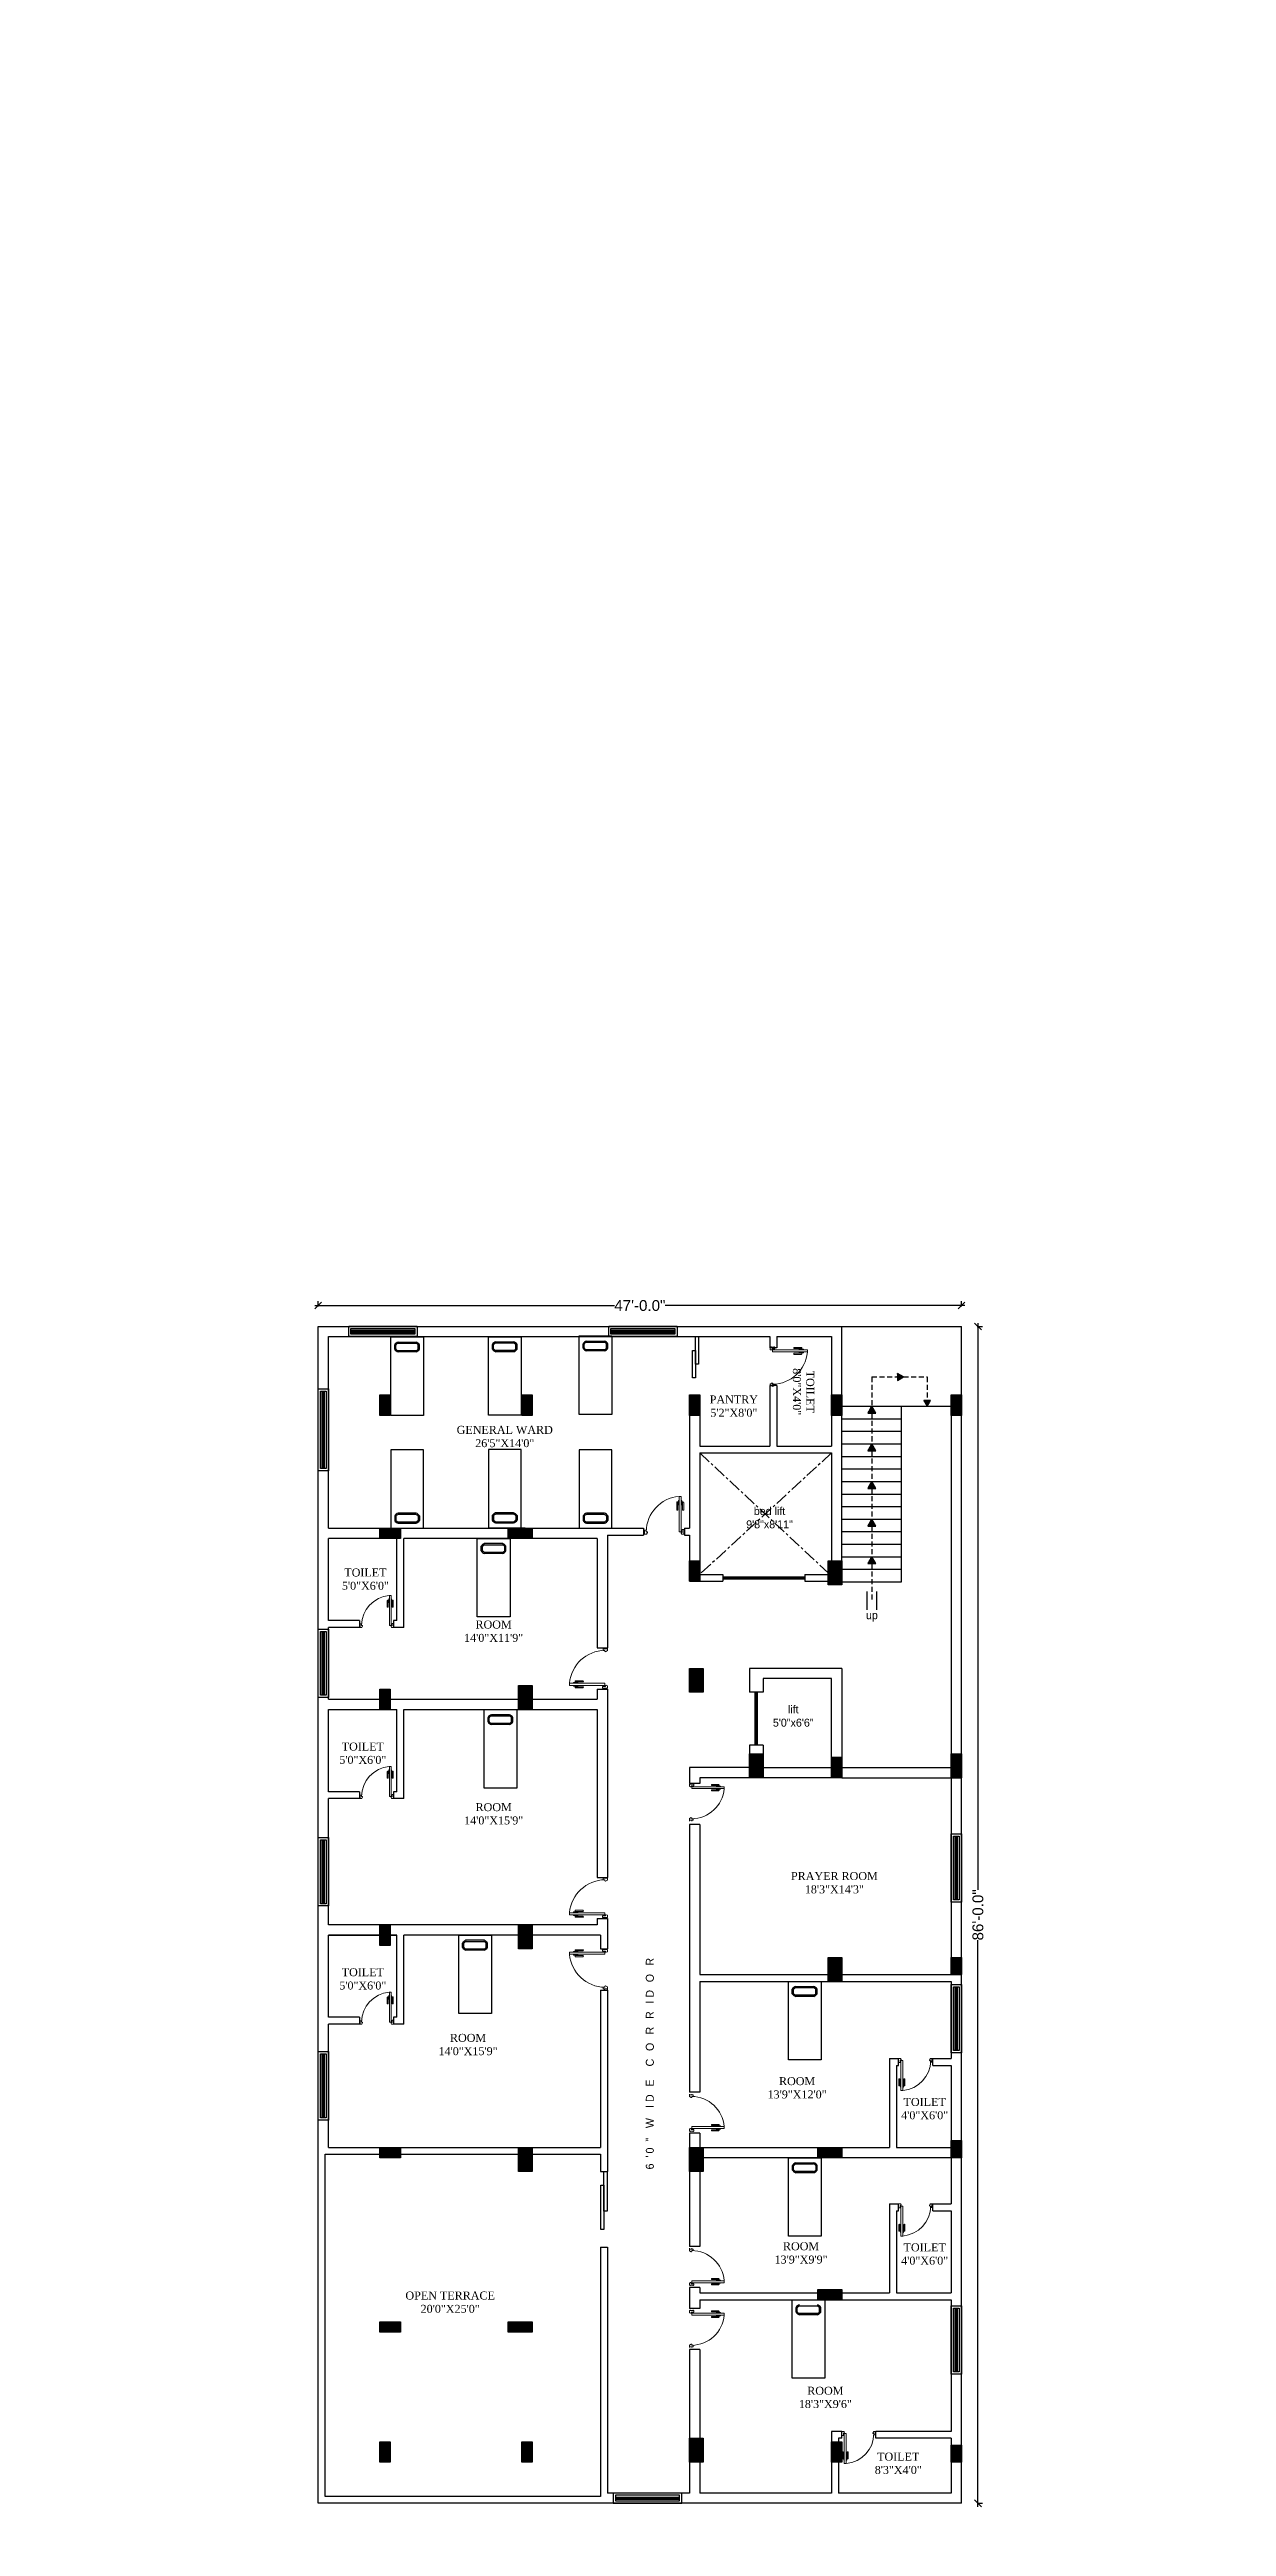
# Model space of a CAD drawing. Header units: inches. Extents: x 204954 to 440946, y -300749 to -143756.
# Drawn here: x 222082 to 223114, y -148414 to -146242 of the extents above; entities that cross this region are included whole.
import ezdxf

# ---------------------------------------------------------------- set-up
doc = ezdxf.new("R2010")
doc.units = ezdxf.units.IN
doc.header["$LTSCALE"] = 9
doc.header["$MEASUREMENT"] = 0
doc.linetypes.add('CENTER', pattern=[2, 1.25, -0.25, 0.25, -0.25])
doc.linetypes.add('DASHED', pattern=[0.75, 0.5, -0.25])
doc.layers.get('Defpoints').update_dxf_attribs({"lineweight": 0})
doc.layers.add('beam framing', color=91, linetype='Continuous')
for name, color, linetype, lineweight in [('COLUMNS', 1, 'Continuous', 30), ('PUERTAS', 40, 'Continuous', 15), ('PUERTAS MADERA', 37, 'Continuous', 13)]:
    doc.layers.add(name, color=color, linetype=linetype, lineweight=lineweight)
doc.layers.add('Hatch', color=7, linetype='Continuous', lineweight=15, true_color=0xa3a3a3)
doc.styles.add('outer', font='arial.ttf', dxfattribs={"height": 24})
doc.styles.add('SST1', font='arial.ttf', dxfattribs={"height": 9.5})
doc.dimstyles.new('DIMA-1', dxfattribs={"dimtxt": 9.5, "dimasz": 6, "dimexe": 4, "dimexo": 4, "dimgap": 0.25, "dimtad": 0, "dimdec": 1, "dimzin": 3, "dimdsep": 46, "dimlunit": 4, "dimtxsty": 'SST1', "dimblk1": 'OBLIQUE', "dimblk2": 'OBLIQUE', "dimsah": 1, "dimcen": 0, "dimdle": 3, "dimclrd": 3, "dimclre": 3, "dimclrt": 7, "dimadec": 0, "dimazin": 0, "dimtfac": 1, "dimtdec": 1, "dimtix": 1, "dimtmove": 2, "dimatfit": 3, "dimfxl": 4, "dimfxlon": 1, "dimtolj": 1, "dimtzin": 3, "dimarcsym": 0})

# ---------------------------------------------------------------- blocks, each defined once
blk = doc.blocks.new('A$C31806C9B')
at = {"layer": 'Hatch'}
blk.add_hatch(color=256, dxfattribs=at).paths.add_polyline_path([(0, -21), (0, 0), (-12, 0), (-12, -21)])
at = {"layer": 'COLUMNS'}
blk.add_lwpolyline([(-12, 0), (0, 0), (0, -21), (-12, -21)], close=True, dxfattribs=at)
blk = doc.blocks.new('A$C00142961')
at = {"layer": 'Hatch'}
blk.add_hatch(color=256, dxfattribs=at).paths.add_polyline_path([(9, 0), (0, 0), (0, -21), (9, -21)])
at = {"layer": 'COLUMNS'}
blk.add_lwpolyline([(0, 0), (9, 0), (9, -21), (0, -21)], close=True, dxfattribs=at)
blk = doc.blocks.new('A$C5E2070FF')
at = {"layer": 'Hatch'}
blk.add_hatch(color=256, dxfattribs=at).paths.add_polyline_path([(18, -9), (18, 0), (0, 0), (0, -9)])
at = {"layer": 'COLUMNS'}
blk.add_lwpolyline([(18, 0), (18, -9), (0, -9), (0, 0)], close=True, dxfattribs=at)
blk = doc.blocks.new('A$C5D5B4CD9')
at = {"layer": 'Hatch'}
blk.add_hatch(color=256, dxfattribs=at).paths.add_polyline_path([(-9, -15), (0, -15), (0, 0), (-9, 0)])
at = {"layer": 'COLUMNS'}
blk.add_lwpolyline([(0, -15), (-9, -15), (-9, 0), (0, 0)], close=True, dxfattribs=at)
blk = doc.blocks.new('_Oblique')
at = {"color": 0, "linetype": 'ByBlock', "lineweight": -2}
blk.add_line((-0.5, -0.5), (0.5, 0.5), dxfattribs=at)
blk = doc.blocks.new('*D73')
at = {"layer": 'beam framing', "color": 3, "lineweight": -2, "transparency": 16777216}
for p, q in [((222314.7, -147343.7), (222577.4, -147343.7)), ((222317.7, -147344.5), (222317.7, -147339.7)), ((222884.7, -147343.7), (222622, -147343.7)), ((222881.7, -147344.5), (222881.7, -147339.7))]:
    blk.add_line(p, q, dxfattribs=at)
at = {"layer": 'Defpoints', "color": 0, "transparency": 16777216}
for p in [(222881.7, -147343.7), (222317.7, -147362), (222881.7, -147362)]:
    blk.add_point(p, dxfattribs=at)
at = {"layer": 'beam framing', "color": 3, "lineweight": -2, "transparency": 16777216, "xscale": 6, "yscale": 6, "zscale": 6, "rotation": 180}
blk.add_blockref('_Oblique', (222317.7, -147343.7), dxfattribs=at)
at = {"layer": 'beam framing', "color": 3, "lineweight": -2, "transparency": 16777216, "xscale": 6, "yscale": 6, "zscale": 6}
blk.add_blockref('_Oblique', (222881.7, -147343.7), dxfattribs=at)
at = {"layer": 'beam framing', "color": 7, "transparency": 16777216, "insert": (222599.7, -147343.7), "char_height": 9.5, "attachment_point": 5, "style": 'SST1'}
blk.add_mtext('\\A1;47\'-0.0"', dxfattribs=at)
blk = doc.blocks.new('*D74')
at = {"layer": 'beam framing', "color": 3, "lineweight": -2, "transparency": 16777216}
for p, q in [((222895.4, -147362), (222900.1, -147362)), ((222896.1, -147359), (222896.1, -147855.9)), ((222896.1, -148397), (222896.1, -147900.1)), ((222895.4, -148394), (222900.1, -148394))]:
    blk.add_line(p, q, dxfattribs=at)
at = {"layer": 'Defpoints', "color": 0, "transparency": 16777216}
for p in [(222881.7, -147362), (222881.7, -148394), (222896.1, -148394)]:
    blk.add_point(p, dxfattribs=at)
at = {"layer": 'beam framing', "color": 3, "lineweight": -2, "transparency": 16777216, "xscale": 6, "yscale": 6, "zscale": 6}
for p, rotation in [((222896.1, -147362), 90), ((222896.1, -148394), 270)]:
    blk.add_blockref('_Oblique', p, dxfattribs=dict(at, rotation=rotation))
at = {"layer": 'beam framing', "color": 7, "transparency": 16777216, "insert": (222896.1, -147878), "char_height": 9.5, "attachment_point": 5, "rotation": 90, "style": 'SST1'}
blk.add_mtext('\\A1;86\'-0.0"', dxfattribs=at)
blk = doc.blocks.new('dgfgf')
at = {"layer": 'PUERTAS', "color": 253}
for p, q in [((-4.1, 20.4), (-3.7, 20.4)), ((-0.9, 20.4), (-1.4, 20.4))]:
    blk.add_line(p, q, dxfattribs=at)
for points in [[(-4.1, 21.2), (-4.1, 16.1, -1), (-4.8, 16.1), (-4.8, 20.8, -0.414214), (-4.5, 21.2), (-3.7, 21.2)], [(-0.9, 21.2), (-0.9, 16.1, 1), (-0.2, 16.1), (-0.2, 20.8, 0.414214), (-0.6, 21.2), (-1.4, 21.2)]]:
    blk.add_lwpolyline(points, format="xyb", dxfattribs=at)
for points in [[(-3.2, 22.2), (-3.7, 22.2), (-3.7, 19.4), (-3.2, 19.4)], [(-1.8, 22.2), (-1.4, 22.2), (-1.4, 19.4), (-1.8, 19.4)]]:
    blk.add_lwpolyline(points, dxfattribs=at)
at = {"layer": 'PUERTAS MADERA'}
for p, q in [((-3.2, 24.9), (-1.8, 24.9)), ((-3.2, 1.6), (-3.2, 24.9)), ((-1.8, 24.9), (-1.8, 1.6)), ((-25.9, 1.8), (-26.5, 1.8)), ((-25.9, 2.7), (-24.8, 2.7)), ((-25.9, 0), (-25.9, 2.7)), ((-24.8, 2.7), (-24.8, 1.6)), ((-24.8, 1.6), (-24.4, 1.6)), ((-24.7, 0), (-24, 1.2)), ((-1.8, 1.6), (-3.2, 1.6)), ((-1.5, 0), (-1.9, 0.7)), ((-1.1, 1.2), (-1.5, 1.2)), ((-1.5, 0), (0, 0)), ((-1.1, 3.1), (-1.1, 1.2)), ((0, 3.1), (-1.1, 3.1)), ((0, 0), (0, 3.1)), ((0, 2.7), (0.5, 2.7)), ((0, 0.5), (0.5, 0.5)), ((-25.9, 0), (-26.5, 0)), ((-24.7, 0), (-25.9, 0))]:
    blk.add_line(p, q, dxfattribs=at)
at = {"layer": 'PUERTAS MADERA', "color": 251}
blk.add_arc((-1.1, 1.2), 23.8, 95.224, 178.9225, dxfattribs=at)
at = {"layer": 'PUERTAS MADERA'}
for centre, start, end in [((-24.4, 1.3), 345.0691, 90.0005), ((-1.5, 0.8), 90.0055, 194.9369)]:
    blk.add_arc(centre, 0.36, start, end, dxfattribs=at)

msp = doc.modelspace()

# ---------------------------------------------------------------- hatches: boundary and pattern name
at = {"layer": 'beam framing'}
h = msp.add_hatch(dxfattribs=at)
h.set_pattern_fill('ANSI31', color=1)
h.set_pattern_definition([(45, (15958.58066, -3566.82934), (-0.08838834765, 0.08838834765), [])])
h.paths.add_polyline_path([(222802.96025, -147563.96122), (222799.46286, -147570.01887), (222806.45763, -147570.01887)])
h.paths.add_polyline_path([(222802.96025, -147530.96122), (222799.46286, -147537.01887), (222806.45763, -147537.01887)])
h.paths.add_polyline_path([(222802.96025, -147497.96122), (222799.46286, -147504.01887), (222806.45763, -147504.01887)])
h.paths.add_polyline_path([(222799.46286, -147471.01887), (222806.45763, -147471.01887), (222802.96025, -147464.96122)])
h.paths.add_polyline_path([(222806.45763, -147438.01887), (222802.96025, -147431.96122), (222799.46286, -147438.01887)])
h.paths.add_polyline_path([(222825.51894, -147409.31833), (222830.70281, -147406.32542), (222825.51894, -147403.33251)])
h.paths.add_polyline_path([(222848.66337, -147426.98993), (222851.53354, -147431.96122), (222854.40372, -147426.98993)])

# ---------------------------------------------------------------- linework, layer by layer
at = {"color": 6}
for p, q in [((222405.42746, -147381.751), (222405.42746, -147378.33995)), ((222406.42746, -147382.02518), (222406.42746, -147378.06577)), ((222491.0512, -147381.53926), (222491.0512, -147378.12821)), ((222492.0512, -147381.81344), (222492.0512, -147377.85402)), ((222570.57488, -147380.89624), (222570.57488, -147377.48519)), ((222571.57488, -147381.17042), (222571.57488, -147377.21101)), ((222405.42746, -147528.43223), (222405.42746, -147531.84327)), ((222406.42746, -147528.15804), (222406.42746, -147532.11746)), ((222490.9948, -147528.16773), (222490.9948, -147531.57878)), ((222491.9948, -147527.89355), (222491.9948, -147531.85296)), ((222552.83506, -147534.47427), (222568.64013, -147534.47427)), ((222570.57488, -147528.43223), (222570.57488, -147531.84327)), ((222571.57488, -147528.15804), (222571.57488, -147532.11746)), ((222481.30733, -147558.49019), (222481.30733, -147555.07914)), ((222482.30733, -147558.76437), (222482.30733, -147554.80496)), ((222487.24108, -147708.49026), (222487.24108, -147705.07921)), ((222488.24108, -147708.76444), (222488.24108, -147704.80502)), ((222465.01587, -147906.35374), (222465.01587, -147902.94269)), ((222466.01587, -147906.62792), (222466.01587, -147902.6685)), ((222736.31443, -147940.8083), (222752.1195, -147940.8083)), ((222754.05425, -147946.85035), (222754.05425, -147943.4393)), ((222755.05425, -147947.12453), (222755.05425, -147943.16511)), ((222736.41991, -148095.44814), (222752.22499, -148095.44814)), ((222754.15973, -148101.49019), (222754.15973, -148098.07914)), ((222755.15973, -148101.76437), (222755.15973, -148097.80496)), ((222757.27579, -148225.99019), (222757.27579, -148222.57914)), ((222758.27579, -148226.26437), (222758.27579, -148222.30496))]:
    msp.add_line(p, q, dxfattribs=at)
at = {"color": 2}
for points in [[(222381.29666, -147440.02218), (222381.29666, -147371.22202), (222409.99649, -147371.22202), (222409.99649, -147440.02218)], [(222466.92041, -147439.81043), (222466.92041, -147371.01027), (222495.62024, -147371.01027), (222495.62024, -147439.81043)], [(222546.44408, -147439.16741), (222546.44408, -147370.36725), (222575.14391, -147370.36725), (222575.14391, -147439.16741)], [(222381.29666, -147470.16105), (222381.29666, -147538.96121), (222409.99649, -147538.96121), (222409.99649, -147470.16105)], [(222466.86401, -147469.89655), (222466.86401, -147538.69671), (222495.56384, -147538.69671), (222495.56384, -147469.89655)], [(222546.44408, -147470.16105), (222546.44408, -147538.96121), (222575.14391, -147538.96121), (222575.14391, -147470.16105)], [(222457.17654, -147616.76137), (222457.17654, -147547.96121), (222485.87637, -147547.96121), (222485.87637, -147616.76137)], [(222463.11029, -147766.76143), (222463.11029, -147697.96127), (222491.81012, -147697.96127), (222491.81012, -147766.76143)], [(222440.88508, -147964.62491), (222440.88508, -147895.82475), (222469.58491, -147895.82475), (222469.58491, -147964.62491)], [(222729.92345, -148005.12152), (222729.92345, -147936.32136), (222758.62328, -147936.32136), (222758.62328, -148005.12152)], [(222730.02894, -148159.76137), (222730.02894, -148090.96121), (222758.72877, -148090.96121), (222758.72877, -148159.76137)], [(222733.145, -148284.26137), (222733.145, -148215.46121), (222761.84483, -148215.46121), (222761.84483, -148284.26137)]]:
    msp.add_lwpolyline(points, close=True, dxfattribs=at)
at = {"color": 6}
for points in [[(222384.7529, -147382.02518), (222384.7529, -147378.06577)], [(222385.7529, -147381.751), (222385.7529, -147378.33995)], [(222387.68764, -147375.70895), (222403.49271, -147375.70895)], [(222403.49271, -147384.382), (222387.68764, -147384.382)], [(222387.84125, -147376.70895), (222403.3391, -147376.70895)], [(222403.3391, -147383.382), (222387.84125, -147383.382)], [(222470.37664, -147381.81344), (222470.37664, -147377.85402)], [(222471.37664, -147381.53926), (222471.37664, -147378.12821)], [(222473.31138, -147375.49721), (222489.11646, -147375.49721)], [(222489.11646, -147384.17025), (222473.31138, -147384.17025)], [(222473.46499, -147376.49721), (222488.96285, -147376.49721)], [(222488.96285, -147383.17025), (222473.46499, -147383.17025)], [(222549.90032, -147381.17042), (222549.90032, -147377.21101)], [(222550.90032, -147380.89624), (222550.90032, -147377.48519)], [(222552.83506, -147374.85419), (222568.64013, -147374.85419)], [(222568.64013, -147383.52723), (222552.83506, -147383.52723)], [(222552.98867, -147375.85419), (222568.48652, -147375.85419)], [(222568.48652, -147382.52723), (222552.98867, -147382.52723)], [(222384.7529, -147528.15804), (222384.7529, -147532.11746)], [(222385.7529, -147528.43223), (222385.7529, -147531.84327)], [(222403.49271, -147525.80123), (222387.68764, -147525.80123)], [(222387.68764, -147534.47427), (222403.49271, -147534.47427)], [(222403.3391, -147526.80123), (222387.84125, -147526.80123)], [(222387.84125, -147533.47427), (222403.3391, -147533.47427)], [(222470.32024, -147527.89355), (222470.32024, -147531.85296)], [(222471.32024, -147528.16773), (222471.32024, -147531.57878)], [(222489.06006, -147525.53673), (222473.25498, -147525.53673)], [(222473.25498, -147534.20978), (222489.06006, -147534.20978)], [(222488.90645, -147526.53673), (222473.40859, -147526.53673)], [(222473.40859, -147533.20978), (222488.90645, -147533.20978)], [(222549.90032, -147528.15804), (222549.90032, -147532.11746)], [(222550.90032, -147528.43223), (222550.90032, -147531.84327)], [(222568.64013, -147525.80123), (222552.83506, -147525.80123)], [(222568.48652, -147526.80123), (222552.98867, -147526.80123)], [(222552.98867, -147533.47427), (222568.48652, -147533.47427)], [(222460.63278, -147558.76437), (222460.63278, -147554.80496)], [(222461.63278, -147558.49019), (222461.63278, -147555.07914)], [(222479.37259, -147552.44814), (222463.56752, -147552.44814)], [(222479.37259, -147561.12119), (222463.56752, -147561.12119)], [(222463.72113, -147553.44814), (222479.21898, -147553.44814)], [(222479.21898, -147560.12119), (222463.72113, -147560.12119)], [(222466.56652, -147708.76444), (222466.56652, -147704.80502)], [(222467.56652, -147708.49026), (222467.56652, -147705.07921)], [(222485.30634, -147702.44821), (222469.50126, -147702.44821)], [(222485.30634, -147711.12125), (222469.50126, -147711.12125)], [(222469.65487, -147703.44821), (222485.15273, -147703.44821)], [(222485.15273, -147710.12125), (222469.65487, -147710.12125)], [(222444.34132, -147906.62792), (222444.34132, -147902.6685)], [(222445.34132, -147906.35374), (222445.34132, -147902.94269)], [(222463.08113, -147900.31169), (222447.27606, -147900.31169)], [(222463.08113, -147908.98473), (222447.27606, -147908.98473)], [(222447.42967, -147901.31169), (222462.92752, -147901.31169)], [(222462.92752, -147907.98473), (222447.42967, -147907.98473)], [(222733.37969, -147947.12453), (222733.37969, -147943.16511)], [(222734.37969, -147946.85035), (222734.37969, -147943.4393)], [(222752.1195, -147949.48134), (222736.31443, -147949.48134)], [(222736.46804, -147941.8083), (222751.96589, -147941.8083)], [(222751.96589, -147948.48134), (222736.46804, -147948.48134)], [(222733.48517, -148101.76437), (222733.48517, -148097.80496)], [(222734.48517, -148101.49019), (222734.48517, -148098.07914)], [(222752.22499, -148104.12119), (222736.41991, -148104.12119)], [(222736.57352, -148096.44814), (222752.07138, -148096.44814)], [(222752.07138, -148103.12119), (222736.57352, -148103.12119)], [(222736.60123, -148226.26437), (222736.60123, -148222.30496)], [(222737.60123, -148225.99019), (222737.60123, -148222.57914)], [(222755.34105, -148228.62119), (222739.53597, -148228.62119)], [(222739.68958, -148220.94814), (222755.18744, -148220.94814)], [(222755.18744, -148227.62119), (222739.68958, -148227.62119)]]:
    msp.add_lwpolyline(points, dxfattribs=at)
for centre, radius, start, end in [((222389.10273, -147380.47665), 4.97327, 106.53136897, 151.00271529), ((222389.10273, -147379.6143), 4.97327, 208.99728471, 253.46863103), ((222389.10273, -147380.47665), 3.97327, 108.51138115, 147.46814053), ((222389.10273, -147379.6143), 3.97327, 212.53185947, 251.48861885), ((222402.07762, -147380.47665), 3.97327, 32.53185975, 71.48861885), ((222402.07762, -147379.6143), 3.97327, 288.51138115, 327.46814025), ((222402.07762, -147380.47665), 4.97327, 28.99728471, 73.46863103), ((222402.07762, -147379.6143), 4.97327, 286.53136897, 331.00271529), ((222474.72648, -147380.26491), 4.97327, 106.53136897, 151.00271529), ((222474.72648, -147379.40256), 4.97327, 208.99728471, 253.46863103), ((222474.72648, -147380.26491), 3.97327, 108.51138115, 147.46814053), ((222474.72648, -147379.40256), 3.97327, 212.53185947, 251.48861885), ((222487.70137, -147380.26491), 3.97327, 32.53185975, 71.48861885), ((222487.70137, -147379.40256), 3.97327, 288.51138115, 327.46814025), ((222487.70137, -147380.26491), 4.97327, 28.99728471, 73.46863103), ((222487.70137, -147379.40256), 4.97327, 286.53136897, 331.00271529), ((222554.25015, -147379.62189), 4.97327, 106.53136897, 151.00271529), ((222554.25015, -147378.75954), 4.97327, 208.99728471, 253.46863103), ((222554.25015, -147379.62189), 3.97327, 108.51138115, 147.46814053), ((222554.25015, -147378.75954), 3.97327, 212.53185947, 251.48861885), ((222567.22504, -147379.62189), 3.97327, 32.53185975, 71.48861885), ((222567.22504, -147378.75954), 3.97327, 288.51138115, 327.46814025), ((222567.22504, -147379.62189), 4.97327, 28.99728471, 73.46863103), ((222567.22504, -147378.75954), 4.97327, 286.53136897, 331.00271529), ((222389.10273, -147530.56893), 4.97327, 106.53136897, 151.00271529), ((222389.10273, -147529.70657), 4.97327, 208.99728471, 253.46863103), ((222389.10273, -147530.56893), 3.97327, 108.51138115, 147.46814053), ((222389.10273, -147529.70657), 3.97327, 212.53185947, 251.48861885), ((222402.07762, -147530.56893), 3.97327, 32.53185975, 71.48861885), ((222402.07762, -147529.70657), 3.97327, 288.51138115, 327.46814025), ((222402.07762, -147530.56893), 4.97327, 28.99728471, 73.46863103), ((222402.07762, -147529.70657), 4.97327, 286.53136897, 331.00271529), ((222474.67008, -147530.30443), 4.97327, 106.53136897, 151.00271529), ((222474.67008, -147529.44208), 4.97327, 208.99728471, 253.46863103), ((222474.67008, -147530.30443), 3.97327, 108.51138115, 147.46814053), ((222474.67008, -147529.44208), 3.97327, 212.53185947, 251.48861885), ((222487.64496, -147530.30443), 3.97327, 32.53185975, 71.48861885), ((222487.64496, -147529.44208), 3.97327, 288.51138115, 327.46814025), ((222487.64496, -147530.30443), 4.97327, 28.99728471, 73.46863103), ((222487.64496, -147529.44208), 4.97327, 286.53136897, 331.00271529), ((222554.25015, -147530.56893), 4.97327, 106.53136897, 151.00271529), ((222554.25015, -147529.70657), 4.97327, 208.99728471, 253.46863103), ((222554.25015, -147530.56893), 3.97327, 108.51138115, 147.46814053), ((222554.25015, -147529.70657), 3.97327, 212.53185947, 251.48861885), ((222567.22504, -147530.56893), 3.97327, 32.53185975, 71.48861885), ((222567.22504, -147529.70657), 3.97327, 288.51138115, 327.46814025), ((222567.22504, -147530.56893), 4.97327, 28.99728471, 73.46863103), ((222567.22504, -147529.70657), 4.97327, 286.53136897, 331.00271529), ((222464.98261, -147557.21584), 4.97327, 106.53136897, 151.00271529), ((222464.98261, -147556.35349), 4.97327, 208.99728471, 253.46863103), ((222464.98261, -147557.21584), 3.97327, 108.51138115, 147.46814053), ((222464.98261, -147556.35349), 3.97327, 212.53185947, 251.48861885), ((222477.9575, -147557.21584), 3.97327, 32.53185975, 71.48861885), ((222477.9575, -147556.35349), 3.97327, 288.51138115, 327.46814025), ((222477.9575, -147557.21584), 4.97327, 28.99728471, 73.46863103), ((222477.9575, -147556.35349), 4.97327, 286.53136897, 331.00271529), ((222470.91636, -147707.21591), 4.97327, 106.53136897, 151.00271529), ((222470.91636, -147706.35355), 4.97327, 208.99728471, 253.46863103), ((222470.91636, -147707.21591), 3.97327, 108.51138115, 147.46814053), ((222470.91636, -147706.35355), 3.97327, 212.53185947, 251.48861885), ((222483.89124, -147707.21591), 3.97327, 32.53185975, 71.48861885), ((222483.89124, -147706.35355), 3.97327, 288.51138115, 327.46814025), ((222483.89124, -147707.21591), 4.97327, 28.99728471, 73.46863103), ((222483.89124, -147706.35355), 4.97327, 286.53136897, 331.00271529), ((222448.69115, -147905.07939), 4.97327, 106.53136897, 151.00271529), ((222448.69115, -147904.21704), 4.97327, 208.99728471, 253.46863103), ((222448.69115, -147905.07939), 3.97327, 108.51138115, 147.46814053), ((222448.69115, -147904.21704), 3.97327, 212.53185947, 251.48861885), ((222461.66604, -147905.07939), 3.97327, 32.53185975, 71.48861885), ((222461.66604, -147904.21704), 3.97327, 288.51138115, 327.46814025), ((222461.66604, -147905.07939), 4.97327, 28.99728471, 73.46863103), ((222461.66604, -147904.21704), 4.97327, 286.53136897, 331.00271529), ((222737.72952, -147945.576), 4.97327, 106.53136897, 151.00271529), ((222737.72952, -147944.71364), 4.97327, 208.99728471, 253.46863103), ((222737.72952, -147945.576), 3.97327, 108.51138115, 147.46814053), ((222737.72952, -147944.71364), 3.97327, 212.53185947, 251.48861885), ((222750.70441, -147945.576), 3.97327, 32.53185975, 71.48861885), ((222750.70441, -147944.71364), 3.97327, 288.51138115, 327.46814025), ((222750.70441, -147945.576), 4.97327, 28.99728471, 73.46863103), ((222750.70441, -147944.71364), 4.97327, 286.53136897, 331.00271529), ((222737.83501, -148100.21584), 4.97327, 106.53136897, 151.00271529), ((222737.83501, -148099.35349), 4.97327, 208.99728471, 253.46863103), ((222737.83501, -148100.21584), 3.97327, 108.51138115, 147.46814053), ((222737.83501, -148099.35349), 3.97327, 212.53185947, 251.48861885), ((222750.80989, -148100.21584), 3.97327, 32.53185975, 71.48861885), ((222750.80989, -148099.35349), 3.97327, 288.51138115, 327.46814025), ((222750.80989, -148100.21584), 4.97327, 28.99728471, 73.46863103), ((222750.80989, -148099.35349), 4.97327, 286.53136897, 331.00271529), ((222740.95107, -148224.71584), 4.97327, 106.53136897, 151.00271529), ((222740.95107, -148223.85349), 4.97327, 208.99728471, 253.46863103), ((222740.95107, -148224.71584), 3.97327, 108.51138115, 147.46814053), ((222740.95107, -148223.85349), 3.97327, 212.53185947, 251.48861885), ((222753.92595, -148224.71584), 3.97327, 32.53185975, 71.48861885), ((222753.92595, -148223.85349), 3.97327, 288.51138115, 327.46814025), ((222753.92595, -148224.71584), 4.97327, 28.99728471, 73.46863103), ((222753.92595, -148223.85349), 4.97327, 286.53136897, 331.00271529)]:
    msp.add_arc(centre, radius, start, end, dxfattribs=at)
at = {"layer": 'beam framing', "color": 1}
for p, q in [((222317.71023, -147361.96122), (222881.71021, -147361.96122)), ((222317.71023, -147538.96121), (222317.71023, -147361.96122)), ((222776.71028, -147567.4613), (222776.71025, -147361.96122)), ((222881.71021, -148393.96122), (222881.71021, -147361.96122)), ((222326.71023, -147370.96122), (222713.71025, -147370.96122)), ((222326.71023, -147538.96121), (222326.71023, -147370.96122)), ((222713.71025, -147370.96122), (222713.71025, -147380.73658)), ((222719.71025, -147380.73658), (222713.71025, -147380.73658)), ((222719.71025, -147370.96122), (222767.71025, -147370.96122)), ((222719.71025, -147370.96122), (222719.71025, -147380.73658)), ((222767.71025, -147370.96122), (222767.71025, -147466.96121)), ((222643.21025, -147421.96121), (222643.21025, -147466.96121)), ((222652.21022, -147421.96121), (222652.21022, -147466.96121)), ((222713.71025, -147413.73658), (222713.71025, -147466.96121)), ((222719.71025, -147413.73658), (222713.71025, -147413.73658)), ((222719.71025, -147413.73658), (222719.71025, -147466.96121)), ((222829.21023, -147585.96122), (222829.21023, -147431.96122)), ((222872.71021, -147439.96121), (222872.71021, -147930.32136)), ((222643.21022, -147466.96121), (222643.21022, -147538.96121)), ((222652.21022, -147466.96121), (222713.71025, -147466.96121)), ((222652.21022, -147472.96121), (222767.71025, -147472.96121)), ((222652.21022, -147472.96121), (222652.21022, -147579.46121)), ((222719.71025, -147466.96121), (222767.71025, -147466.96121)), ((222767.71025, -147472.96121), (222767.71025, -147567.46129)), ((222317.71023, -148393.96122), (222317.71023, -147538.96121)), ((222326.71023, -147538.96121), (222571.2102, -147538.96121)), ((222499.21025, -147538.96121), (222476.90404, -147538.96121)), ((222571.2102, -147538.96121), (222602.88444, -147538.96121)), ((222602.88444, -147538.96121), (222602.88444, -147544.96121)), ((222638.88444, -147538.96121), (222643.21022, -147538.96121)), ((222638.88444, -147538.96121), (222638.88444, -147544.96121)), ((222326.71023, -147619.96121), (222326.71023, -147547.96121)), ((222386.71023, -147547.96121), (222326.71023, -147547.96121)), ((222386.71023, -147619.96121), (222386.71023, -147547.96121)), ((222392.71023, -147625.96121), (222392.71023, -147547.96121)), ((222562.2102, -147547.96121), (222392.71023, -147547.96121)), ((222562.2102, -147547.96121), (222562.21021, -147643.96118)), ((222571.2102, -147544.96121), (222571.21021, -147643.96118)), ((222571.2102, -147544.96121), (222602.88444, -147544.96121)), ((222638.88444, -147544.96121), (222643.21022, -147544.96121)), ((222643.21022, -147544.96121), (222643.21022, -147579.46121)), ((222643.21022, -147585.46121), (222672.46025, -147585.46121)), ((222652.21022, -147579.46121), (222672.46025, -147579.46121)), ((222672.46025, -147579.46121), (222672.46025, -147585.46121)), ((222744.46025, -147579.46121), (222764.71028, -147579.46121)), ((222744.46025, -147579.46121), (222744.46025, -147585.46121)), ((222744.46025, -147585.46121), (222764.71028, -147585.46121)), ((222353.84825, -147619.96121), (222326.71023, -147619.96121)), ((222326.71023, -147688.96122), (222326.71023, -147625.96121)), ((222353.84825, -147625.96121), (222326.71023, -147625.96121)), ((222353.84825, -147619.96121), (222353.84825, -147625.96121)), ((222386.71023, -147619.96121), (222383.84825, -147619.96121)), ((222383.84825, -147619.96121), (222383.84825, -147625.96121)), ((222392.71023, -147625.96121), (222383.84825, -147625.96121)), ((222562.21021, -147643.96118), (222571.21021, -147643.96118)), ((222643.21025, -147661.82478), (222643.21025, -147682.82478)), ((222695.71024, -147661.82479), (222695.71023, -147682.82477)), ((222776.71025, -147661.82481), (222695.71024, -147661.82479)), ((222767.71024, -147670.82481), (222707.71023, -147670.8248)), ((222707.71023, -147670.8248), (222707.71023, -147682.82478)), ((222767.71021, -147739.8248), (222767.71024, -147670.82481)), ((222776.71025, -147661.82481), (222776.71021, -147661.82481)), ((222776.71025, -147670.82481), (222776.71021, -147670.82481)), ((222776.71025, -147661.82481), (222776.71025, -147757.8248)), ((222326.71023, -147688.96122), (222562.21022, -147688.9613)), ((222562.21022, -147679.96118), (222562.21022, -147688.9613)), ((222562.21022, -147679.96118), (222571.21022, -147679.96118)), ((222571.21022, -147679.96118), (222571.21024, -147845.16322)), ((222707.71023, -147682.82478), (222695.71023, -147682.82477)), ((222326.71023, -147697.96122), (222386.71019, -147697.96124)), ((222326.71023, -147769.96122), (222326.71023, -147697.96122)), ((222386.71019, -147769.96122), (222386.71019, -147697.96122)), ((222392.71019, -147775.96122), (222392.71019, -147697.96122)), ((222392.71019, -147697.96125), (222562.21022, -147697.9613)), ((222562.21022, -147697.9613), (222562.21024, -147845.16323)), ((222695.71022, -147729.22936), (222695.71022, -147736.82479)), ((222707.71021, -147729.22936), (222695.71022, -147729.22936)), ((222707.71021, -147729.22936), (222707.71021, -147736.82479)), ((222643.21024, -147748.82481), (222643.21024, -147762.72001)), ((222695.71022, -147748.82481), (222643.21024, -147748.82481)), ((222652.21024, -147757.82478), (222652.21024, -147762.72001)), ((222776.71025, -147757.8248), (222652.21024, -147757.82478)), ((222707.71021, -147748.82481), (222767.71021, -147748.82481)), ((222776.71025, -147748.8248), (222872.71025, -147748.8248)), ((222776.71025, -147757.8248), (222881.71025, -147757.8248)), ((222353.8482, -147769.96122), (222326.71019, -147769.96122)), ((222353.8482, -147775.96122), (222326.71019, -147775.96122)), ((222326.71023, -147886.82475), (222326.71023, -147775.96122)), ((222353.8482, -147769.96122), (222353.8482, -147775.96122)), ((222386.71019, -147769.96122), (222383.8482, -147769.96122)), ((222383.8482, -147769.96122), (222383.8482, -147775.96122)), ((222392.71019, -147775.96122), (222383.8482, -147775.96122)), ((222652.21024, -147762.72001), (222643.21024, -147762.72001)), ((222643.21024, -147798.72001), (222643.21023, -147930.32136)), ((222652.21024, -147798.72001), (222643.21024, -147798.72001)), ((222652.21024, -147798.72001), (222652.21023, -147930.32136)), ((222562.21024, -147845.16323), (222571.21024, -147845.16322)), ((222562.21025, -147886.82475), (222326.71023, -147886.82475)), ((222562.21025, -147881.16323), (222571.21025, -147881.16322)), ((222562.21025, -147881.16323), (222562.21025, -147886.82475)), ((222571.21025, -147881.16322), (222571.21025, -147886.82475)), ((222571.21025, -147886.82475), (222571.21025, -147886.82475)), ((222571.21025, -147886.82475), (222571.21025, -147907.82472)), ((222326.71023, -147895.82475), (222386.71019, -147895.82477)), ((222326.71023, -147967.82475), (222326.71023, -147895.82475)), ((222386.71019, -147895.82475), (222326.71023, -147895.82475)), ((222326.71023, -147967.82475), (222326.71023, -147895.82475)), ((222386.71019, -147967.82475), (222386.71019, -147895.82475)), ((222565.21025, -147895.82475), (222392.71019, -147895.82475)), ((222392.71019, -147973.82475), (222392.71019, -147895.82475)), ((222565.21025, -147895.82475), (222565.21025, -147907.82472)), ((222565.21025, -147907.82472), (222571.21025, -147907.82472)), ((222643.21023, -147930.32136), (222643.21022, -148033.52276)), ((222652.21023, -147930.32136), (222764.71025, -147930.32136)), ((222776.71025, -147930.32136), (222881.71028, -147930.32478)), ((222565.21025, -147944.02907), (222565.21025, -148081.96121)), ((222565.21025, -147944.02907), (222571.21025, -147944.02907)), ((222571.21025, -147944.02907), (222571.21025, -148102.96121)), ((222652.21023, -147936.32136), (222652.21022, -148033.52276)), ((222652.21023, -147936.32136), (222872.71021, -147936.32136)), ((222872.71021, -147936.32136), (222872.71021, -148003.96121)), ((222353.8482, -147967.82475), (222326.71019, -147967.82475)), ((222353.8482, -147973.82475), (222326.71019, -147973.82475)), ((222326.71023, -148081.96121), (222326.71023, -147973.82475)), ((222353.8482, -147967.82475), (222353.8482, -147973.82475)), ((222386.71019, -147967.82475), (222383.8482, -147967.82475)), ((222383.8482, -147967.82475), (222383.8482, -147973.82475)), ((222392.71019, -147973.82475), (222383.8482, -147973.82475)), ((222818.71021, -148003.96121), (222818.71021, -148081.96121)), ((222818.71021, -148003.96121), (222826.43085, -148003.96121)), ((222824.71021, -148009.96121), (222824.71021, -148081.96121)), ((222824.71021, -148009.96121), (222826.43085, -148009.96121)), ((222826.43085, -148009.96121), (222826.43085, -148003.96121)), ((222856.43085, -148003.96121), (222872.71021, -148003.96121)), ((222856.43085, -148009.96121), (222856.43085, -148003.96121)), ((222856.43085, -148009.96121), (222872.71021, -148009.96121)), ((222872.71021, -148009.96121), (222872.71021, -148081.96121)), ((222872.71021, -148009.96121), (222872.71021, -148131.46121)), ((222652.21022, -148033.52276), (222643.21022, -148033.52276)), ((222326.71023, -148081.96121), (222565.21025, -148081.96121)), ((222652.21022, -148069.52276), (222643.21022, -148069.52276)), ((222643.21022, -148069.52276), (222643.21024, -148168.67091)), ((222643.21022, -148081.96121), (222818.71021, -148081.96121)), ((222652.21022, -148069.52276), (222652.21022, -148081.96121)), ((222824.71021, -148081.96121), (222872.71021, -148081.96121)), ((222824.71021, -148081.96121), (222872.71021, -148081.96121)), ((222323.71023, -148087.96121), (222565.21025, -148087.96121)), ((222323.71023, -148387.96122), (222323.71023, -148087.96121)), ((222565.21025, -148087.96121), (222565.21025, -148102.96121)), ((222565.21025, -148102.96121), (222571.21025, -148102.96121)), ((222652.21022, -148102.96121), (222652.21021, -148168.67091)), ((222881.71022, -148090.96121), (222655.21022, -148090.96121)), ((222818.71021, -148131.46121), (222818.71021, -148209.46121)), ((222818.71021, -148131.46121), (222826.43085, -148131.46121)), ((222824.71021, -148137.46121), (222824.71021, -148209.46121)), ((222824.71021, -148137.46121), (222826.43085, -148137.46121)), ((222826.43085, -148137.46121), (222826.43085, -148131.46121)), ((222856.43085, -148131.46121), (222872.71021, -148131.46121)), ((222856.43085, -148137.46121), (222856.43085, -148131.46121)), ((222856.43085, -148137.46121), (222872.71021, -148137.46121)), ((222872.71021, -148137.46121), (222872.71021, -148209.46121)), ((222565.21025, -148169.43279), (222565.21025, -148387.96122)), ((222565.21025, -148169.43279), (222571.21025, -148169.43279)), ((222571.21025, -148169.43279), (222571.21025, -148384.96122)), ((222652.21024, -148168.67091), (222643.21024, -148168.67091)), ((222643.21024, -148204.67091), (222643.21023, -148223.11002)), ((222652.21024, -148204.67091), (222643.21024, -148204.67091)), ((222652.21021, -148204.67091), (222652.21021, -148209.4612)), ((222652.21021, -148209.4612), (222818.71021, -148209.46121)), ((222652.21021, -148215.4612), (222872.71021, -148215.46121)), ((222652.21021, -148215.4612), (222652.21021, -148223.11002)), ((222824.71021, -148209.46121), (222872.71021, -148209.46121)), ((222872.71021, -148215.46121), (222872.71021, -148330.96122)), ((222652.21021, -148223.11002), (222643.21023, -148223.11002)), ((222643.21023, -148259.11002), (222643.2102, -148384.96122)), ((222652.21021, -148259.11002), (222643.21023, -148259.11002)), ((222652.21021, -148259.11002), (222652.21021, -148384.96122)), ((222776.71025, -148330.96122), (222767.71025, -148330.96122)), ((222767.71025, -148330.96122), (222767.71025, -148384.96122)), ((222776.71025, -148336.96122), (222773.71025, -148336.96122)), ((222773.71025, -148336.96122), (222773.71025, -148384.96122)), ((222776.71025, -148336.96122), (222776.71025, -148330.96122)), ((222872.71021, -148330.96122), (222806.71025, -148330.96122)), ((222806.71025, -148336.96122), (222806.71025, -148330.96122)), ((222872.71021, -148336.96122), (222806.71025, -148336.96122)), ((222872.71021, -148336.96122), (222872.71021, -148384.96122)), ((222565.21025, -148387.96122), (222323.71023, -148387.96122)), ((222643.2102, -148384.96122), (222571.21025, -148384.96122)), ((222767.71025, -148384.96122), (222652.2102, -148384.96122)), ((222872.71021, -148384.96122), (222773.71025, -148384.96122)), ((222881.71021, -148393.96122), (222317.71023, -148393.96122))]:
    msp.add_line(p, q, dxfattribs=at)
at = {"layer": 'beam framing', "color": 4}
for p, q in [((222346.44168, -147365.28643), (222402.44168, -147365.28643)), ((222346.44168, -147366.28643), (222402.44168, -147366.28643)), ((222346.44168, -147367.28643), (222402.44168, -147367.28643)), ((222574.39168, -147365.28643), (222630.39168, -147365.28643)), ((222574.39168, -147366.28643), (222630.39168, -147366.28643)), ((222574.39168, -147367.28643), (222630.39168, -147367.28643)), ((222321.21023, -147486.66486), (222321.21023, -147418.66486)), ((222322.21023, -147486.66486), (222322.21023, -147418.66486)), ((222323.21023, -147486.66486), (222323.21023, -147418.66486)), ((222672.46025, -147581.46121), (222744.46025, -147581.46121)), ((222672.46025, -147582.46121), (222744.46025, -147582.46121)), ((222672.46025, -147583.46121), (222744.46025, -147583.46121)), ((222321.21023, -147685.46122), (222321.21023, -147629.46122)), ((222322.21023, -147685.46122), (222322.21023, -147629.46122)), ((222323.21023, -147685.46122), (222323.21023, -147629.46122)), ((222700.71022, -147729.22936), (222700.71023, -147682.82477)), ((222701.71022, -147729.22936), (222701.71023, -147682.82477)), ((222702.71022, -147729.22936), (222702.71023, -147682.82477)), ((222321.21023, -147868.18381), (222321.21023, -147812.18381)), ((222322.21023, -147868.18381), (222322.21023, -147812.18381)), ((222323.21023, -147868.18381), (222323.21023, -147812.18381)), ((222876.21021, -147864.93472), (222876.21021, -147808.93472)), ((222877.21021, -147864.93472), (222877.21021, -147808.93472)), ((222878.21021, -147864.93472), (222878.21021, -147808.93472)), ((222876.21021, -147997.01112), (222876.21021, -147941.01112)), ((222877.21021, -147997.01112), (222877.21021, -147941.01112)), ((222878.21021, -147997.01112), (222878.21021, -147941.01112)), ((222321.21023, -148055.89298), (222321.21023, -147999.89298)), ((222322.21023, -148055.89298), (222322.21023, -147999.89298)), ((222323.21023, -148055.89298), (222323.21023, -147999.89298)), ((222876.21021, -148278.72516), (222876.21021, -148222.72516)), ((222877.21021, -148278.72516), (222877.21021, -148222.72516)), ((222878.21021, -148278.72516), (222878.21021, -148222.72516)), ((222578.44313, -148388.46136), (222634.44313, -148388.46136)), ((222578.44313, -148389.46136), (222634.44313, -148389.46136)), ((222578.44313, -148390.46136), (222634.44313, -148390.46136))]:
    msp.add_line(p, q, dxfattribs=at)
at = {"layer": 'beam framing', "color": 2, "linetype": 'DASHED'}
for p, q in [((222802.96025, -147406.32542), (222802.96025, -147431.96122)), ((222802.96025, -147406.32542), (222825.51894, -147406.32542)), ((222830.70281, -147406.32542), (222851.53354, -147406.32542)), ((222851.53354, -147406.32542), (222851.53354, -147426.98993)), ((222802.96025, -147438.01887), (222802.96025, -147464.96122)), ((222802.96025, -147471.01887), (222802.96025, -147497.96122)), ((222802.96025, -147504.01887), (222802.96025, -147530.96122)), ((222802.96025, -147537.01887), (222802.96025, -147563.96122)), ((222802.96025, -147570.01887), (222802.96025, -147603.31241))]:
    msp.add_line(p, q, dxfattribs=at)
at = {"layer": 'beam framing', "color": 8, "linetype": 'DASHED', "lineweight": 25, "ltscale": 18}
msp.add_line((222776.71018, -147421.96119), (222776.71025, -147421.96132), dxfattribs=at)
at = {"layer": 'beam framing', "ltscale": 18}
for p, q in [((222776.71026, -147431.96122), (222881.71021, -147431.96122)), ((222776.71026, -147442.96122), (222829.21023, -147442.96122)), ((222776.71026, -147453.96122), (222829.21023, -147453.96122)), ((222776.71026, -147464.96122), (222829.21023, -147464.96122)), ((222776.71026, -147475.96122), (222829.21023, -147475.96122)), ((222776.71026, -147486.96122), (222829.21023, -147486.96122)), ((222776.71026, -147497.96122), (222829.21023, -147497.96122)), ((222776.71026, -147508.96122), (222829.21023, -147508.96122)), ((222776.71026, -147519.96122), (222829.21023, -147519.96122)), ((222776.71026, -147530.96122), (222829.21023, -147530.96122)), ((222776.71026, -147541.96122), (222829.21023, -147541.96122)), ((222776.71026, -147552.96122), (222829.21023, -147552.96122)), ((222776.71026, -147563.96122), (222829.21023, -147563.96122)), ((222776.71026, -147574.96122), (222829.21023, -147574.96122)), ((222776.71026, -147585.96122), (222829.21023, -147585.96122))]:
    msp.add_line(p, q, dxfattribs=at)
at = {"layer": 'beam framing', "color": 1, "linetype": 'CENTER'}
for p, q in [((222652.21022, -147472.96121), (222764.71028, -147577.96129)), ((222767.71025, -147472.96121), (222652.21022, -147579.46121))]:
    msp.add_line(p, q, dxfattribs=at)
at = {"layer": 'beam framing', "color": 6}
for p, q in [((222798.73009, -147594.49616), (222798.73009, -147610.51968)), ((222807.1904, -147594.49616), (222807.1904, -147610.51968))]:
    msp.add_line(p, q, dxfattribs=at)
at = {"layer": 'beam framing', "color": 71, "linetype": 'DASHED', "lineweight": 25, "ltscale": 18}
msp.add_line((222371.71025, -147886.82479), (222371.71025, -147895.82475), dxfattribs=at)
at = {"layer": 'beam framing', "color": 5}
for points in [[(222344.44168, -147361.78643), (222404.44168, -147361.78643), (222404.44168, -147370.78643), (222344.44168, -147370.78643)], [(222344.44168, -147361.78643), (222404.44168, -147361.78643), (222404.44168, -147370.78643), (222344.44168, -147370.78643)], [(222346.44168, -147363.78643), (222402.44168, -147363.78643), (222402.44168, -147368.78643), (222346.44168, -147368.78643)], [(222572.39168, -147361.78643), (222632.39168, -147361.78643), (222632.39168, -147370.78643), (222572.39168, -147370.78643)], [(222572.39168, -147361.78643), (222632.39168, -147361.78643), (222632.39168, -147370.78643), (222572.39168, -147370.78643)], [(222574.39168, -147363.78643), (222630.39168, -147363.78643), (222630.39168, -147368.78643), (222574.39168, -147368.78643)], [(222317.71023, -147488.66486), (222317.71023, -147416.66486), (222326.71023, -147416.66486), (222326.71023, -147488.66486)], [(222317.71023, -147488.66486), (222317.71023, -147416.66486), (222326.71023, -147416.66486), (222326.71023, -147488.66486)], [(222319.71023, -147486.66486), (222319.71023, -147418.66486), (222324.71023, -147418.66486), (222324.71023, -147486.66486)], [(222317.71023, -147687.46122), (222317.71023, -147627.46122), (222326.71023, -147627.46122), (222326.71023, -147687.46122)], [(222317.71023, -147687.46122), (222317.71023, -147627.46122), (222326.71023, -147627.46122), (222326.71023, -147687.46122)], [(222319.71023, -147685.46122), (222319.71023, -147629.46122), (222324.71023, -147629.46122), (222324.71023, -147685.46122)], [(222317.71023, -147870.18381), (222317.71023, -147810.18381), (222326.71023, -147810.18381), (222326.71023, -147870.18381)], [(222317.71023, -147870.18381), (222317.71023, -147810.18381), (222326.71023, -147810.18381), (222326.71023, -147870.18381)], [(222319.71023, -147868.18381), (222319.71023, -147812.18381), (222324.71023, -147812.18381), (222324.71023, -147868.18381)], [(222872.71021, -147866.93472), (222872.71021, -147806.93472), (222881.71021, -147806.93472), (222881.71021, -147866.93472)], [(222872.71021, -147866.93472), (222872.71021, -147806.93472), (222881.71021, -147806.93472), (222881.71021, -147866.93472)], [(222874.71021, -147864.93472), (222874.71021, -147808.93472), (222879.71021, -147808.93472), (222879.71021, -147864.93472)], [(222872.71021, -147999.01112), (222872.71021, -147939.01112), (222881.71021, -147939.01112), (222881.71021, -147999.01112)], [(222872.71021, -147999.01112), (222872.71021, -147939.01112), (222881.71021, -147939.01112), (222881.71021, -147999.01112)], [(222874.71021, -147997.01112), (222874.71021, -147941.01112), (222879.71021, -147941.01112), (222879.71021, -147997.01112)], [(222317.71023, -148057.89298), (222317.71023, -147997.89298), (222326.71023, -147997.89298), (222326.71023, -148057.89298)], [(222317.71023, -148057.89298), (222317.71023, -147997.89298), (222326.71023, -147997.89298), (222326.71023, -148057.89298)], [(222319.71023, -148055.89298), (222319.71023, -147999.89298), (222324.71023, -147999.89298), (222324.71023, -148055.89298)], [(222872.71021, -148280.72516), (222872.71021, -148220.72516), (222881.71021, -148220.72516), (222881.71021, -148280.72516)], [(222872.71021, -148280.72516), (222872.71021, -148220.72516), (222881.71021, -148220.72516), (222881.71021, -148280.72516)], [(222874.71021, -148278.72516), (222874.71021, -148222.72516), (222879.71021, -148222.72516), (222879.71021, -148278.72516)], [(222576.44313, -148393.96136), (222636.44313, -148393.96136), (222636.44313, -148384.96136), (222576.44313, -148384.96136)], [(222578.44313, -148391.96136), (222634.44313, -148391.96136), (222634.44313, -148386.96136), (222578.44313, -148386.96136)]]:
    msp.add_lwpolyline(points, close=True, dxfattribs=at)
at = {"layer": 'beam framing', "color": 4}
for points in [[(222645.7884, -147382.99503), (222648.48192, -147382.99503), (222648.48192, -147407.06263), (222645.7884, -147407.06263)], [(222648.48192, -147370.96122), (222651.17544, -147370.96122), (222651.17544, -147395.02883), (222648.48192, -147395.02883)], [(222568.2638, -148102.96121), (222570.95733, -148102.96121), (222570.95733, -148137.70485), (222568.2638, -148137.70485)], [(222565.57028, -148114.99501), (222568.2638, -148114.99501), (222568.2638, -148153.89066), (222565.57028, -148153.89066)]]:
    msp.add_lwpolyline(points, close=True, dxfattribs=at)
at = {"layer": 'beam framing', "color": 1}
for points in [[(222830.70281, -147406.32542), (222825.51894, -147403.33251), (222825.51894, -147409.31833)], [(222802.96025, -147431.96122), (222799.46286, -147438.01887), (222806.45763, -147438.01887)], [(222851.53354, -147431.96122), (222854.40372, -147426.98993), (222848.66337, -147426.98993)], [(222802.96025, -147464.96122), (222799.46286, -147471.01887), (222806.45763, -147471.01887)], [(222802.96025, -147497.96122), (222799.46286, -147504.01887), (222806.45763, -147504.01887)], [(222802.96025, -147530.96122), (222799.46286, -147537.01887), (222806.45763, -147537.01887)], [(222802.96025, -147563.96122), (222799.46286, -147570.01887), (222806.45763, -147570.01887)]]:
    msp.add_lwpolyline(points, close=True, dxfattribs=at)
msp.add_circle((221267.41484, -148374.87), 4304.54104, dxfattribs=at)

# ---------------------------------------------------------------- block references
for p, xscale, yscale, zscale, rotation in [((222714.02793, -147380.22599), -1.306164182633685, 1.306164182633685, 1.306164182633685, 270), ((222571.20481, -147679.19512), -1.333147474280458, 1.333147474280458, 1.333147474280458, 90), ((222643.21518, -147763.38462), -1.222051851192565, 1.222051851192565, 1.222051851192565, 270), ((222571.20484, -147880.39716), -1.333147474280458, 1.333147474280458, 1.333147474280458, 90), ((222571.20484, -147908.28523), 1.333147474280458, 1.333147474280458, 1.333147474280458, 90.00000000000001), ((222826.59685, -148004.02013), 1.127516458934183, 1.127516458934183, 1.127516458934183, 180), ((222643.21516, -148067.59096), 1.222051851192565, 1.222051851192565, 1.222051851192565, 270), ((222826.59685, -148131.52013), 1.127516458934183, 1.127516458934183, 1.127516458934183, 180), ((222643.21518, -148202.73911), 1.222051851192565, 1.222051851192565, 1.222051851192565, 270), ((222643.21518, -148225.04182), -1.222051851192565, 1.222051851192565, 1.222051851192565, 270), ((222776.87625, -148331.02014), 1.127516458934183, 1.127516458934183, 1.127516458934183, 180)]:
    msp.add_blockref('dgfgf', p, dxfattribs=dict(xscale=xscale, yscale=yscale, zscale=zscale, rotation=rotation))
for p, xscale, yscale, zscale in [((222638.3995, -147544.18313), 1.333147474280458, 1.333147474280458, 1.333147474280458), ((222383.68224, -147625.95665), 1.127516458934183, 1.127516458934183, 1.127516458934183), ((222383.68219, -147775.95666), 1.127516458934183, 1.127516458934183, 1.127516458934183), ((222383.68219, -147973.82019), 1.127516458934183, 1.127516458934183, 1.127516458934183)]:
    msp.add_blockref('dgfgf', p, dxfattribs=dict(xscale=xscale, yscale=yscale, zscale=zscale))
at = {"layer": 'beam framing'}
for name, p, rotation in [('A$C5E2070FF', (222380.71025, -147421.96121), 270), ('A$C5E2070FF', (222505.21025, -147421.96121), 270), ('A$C5E2070FF', (222652.21025, -147421.96121), 270), ('A$C5E2070FF', (222776.71025, -147421.96121), 270), ('A$C5E2070FF', (222881.71022, -147421.96121), 270), ('A$C00142961', (222505.21025, -147538.96121), 270), ('A$C5E2070FF', (222652.21022, -147567.46121), 270), ('A$C5E2070FF', (222380.71025, -147679.96121), 270), ('A$C00142961', (222881.71025, -147757.8248), 180), ('A$C5E2070FF', (222776.71025, -147739.8248), 270), ('A$C5E2070FF', (222380.71027, -147886.82478), 270), ('A$C00142961', (222776.71025, -148081.96121), 270), ('A$C00142961', (222776.71025, -148206.46121), 270), ('A$C00142961', (222505.21025, -148234.96121), 270), ('A$C5E2070FF', (222380.71025, -148339.96121), 270), ('A$C5E2070FF', (222505.21022, -148339.96121), 270), ('A$C5E2070FF', (222776.71025, -148339.96121), 270)]:
    msp.add_blockref(name, p, dxfattribs=dict(at, rotation=rotation))
for name, p in [('A$C5E2070FF', (222371.71025, -147538.96121)), ('A$C31806C9B', (222776.71028, -147567.46129)), ('A$C31806C9B', (222655.21025, -147661.82478)), ('A$C31806C9B', (222505.21019, -147676.96131)), ('A$C31806C9B', (222707.71022, -147736.82478)), ('A$C31806C9B', (222505.21027, -147886.82472)), ('A$C31806C9B', (222776.71025, -147915.32478)), ('A$C5D5B4CD9', (222881.71028, -147915.32478)), ('A$C5E2070FF', (222371.71025, -148081.96121)), ('A$C31806C9B', (222505.21026, -148081.96121)), ('A$C31806C9B', (222655.21022, -148081.96121)), ('A$C5D5B4CD9', (222881.71022, -148075.96121)), ('A$C5E2070FF', (222371.71025, -148234.96121)), ('A$C31806C9B', (222655.21025, -148336.96119)), ('A$C5D5B4CD9', (222881.71022, -148342.96119))]:
    msp.add_blockref(name, p, dxfattribs=at)

# ---------------------------------------------------------------- texts
at = {"color": 7, "lineweight": 30, "ltscale": 16, "insert": (222743.17177, -147419.25016), "char_height": 7, "attachment_point": 5, "rotation": 270, "style": 'outer'}
msp.add_mtext('\\A1;{\\fTimes New Roman|b0|i0|c0|p18;\\C256;TOILET\\P8\'0"X4\'0"}', dxfattribs=at)
at = {"color": 7, "lineweight": 30, "ltscale": 16, "char_height": 7, "attachment_point": 5, "style": 'outer'}
for s, insert in [('\\A1;{\\fTimes New Roman|b0|i0|c0|p18;\\C256;PANTRY\\P5\'2"X8\'0"}', (222682.07774, -147431.89048)), ('\\A1;{\\fTimes New Roman|b0|i0|c0|p18;\\C256;GENERAL WARD\\P26\'5"X14\'0"}', (222481.25171, -147458.57279)), ('\\A1;{\\fBankGothic Lt BT|b0|i0|c0|p34;\\C256;bed lift\\P9\'8"x8\'11"}', (222713.38029, -147529.77066)), ('\\A1;{\\fTimes New Roman|b0|i0|c0|p18;\\C256;TOILET\\P5\'0"X6\'0"}', (222359.08183, -147583.64207)), ('\\A1;{\\fTimes New Roman|b0|i0|c0|p18;\\C256;ROOM\\P14\'0"X11\'9"}', (222471.47945, -147629.29716)), ('\\A1;{\\fBankGothic Lt BT|b0|i0|c0|p34;\\C256;up}', (222803.13816, -147616.26377)), ('\\A1;{\\fBankGothic Lt BT|b0|i0|c0|p34;\\C256;lift\\P5\'0"x6\'6"}', (222734.17887, -147703.6673)), ('\\A1;{\\fTimes New Roman|b0|i0|c0|p18;\\C256;TOILET\\P5\'0"X6\'0"}', (222356.79635, -147736.29226)), ('\\A1;{\\fTimes New Roman|b0|i0|c0|p18;\\C256;ROOM\\P14\'0"X15\'9"}', (222471.53278, -147789.392)), ('\\A1;{\\fTimes New Roman|b0|i0|c0|p18;\\C256;PRAYER ROOM\\P18\'3"X14\'3"}', (222770.23178, -147849.82202)), ('\\A1;{\\fTimes New Roman|b0|i0|c0|p18;\\C256;TOILET\\P5\'0"X6\'0"}', (222356.79635, -147934.15579)), ('\\A1;{\\fTimes New Roman|b0|i0|c0|p18;\\C256;ROOM\\P14\'0"X15\'9"}', (222449.08353, -147991.7381)), ('\\A1;{\\fTimes New Roman|b0|i0|c0|p18;\\C256;ROOM\\P13\'9"X12\'0"}', (222737.55709, -148029.65395)), ('\\A1;{\\fTimes New Roman|b0|i0|c0|p18;\\C256;TOILET\\P4\'0"X6\'0"}', (222849.40474, -148047.92957)), ('\\A1;{\\fTimes New Roman|b0|i0|c0|p18;\\C256;ROOM\\P13\'9"X9\'9"}', (222741.02455, -148174.45477)), ('\\A1;{\\fTimes New Roman|b0|i0|c0|p18;\\C256;TOILET\\P4\'0"X6\'0"}', (222849.40474, -148175.42957)), ('\\A1;{\\fTimes New Roman|b0|i0|c0|p18;\\C256;OPEN TERRACE\\P20\'0"X25\'0"}', (222433.39063, -148217.66879)), ('\\A1;{\\fTimes New Roman|b0|i0|c0|p18;\\C256;ROOM\\P18\'3"X9\'6"}', (222762.32754, -148301.16465)), ('\\A1;{\\fTimes New Roman|b0|i0|c0|p18;\\C256;TOILET\\P8\'3"X4\'0"}', (222826.22402, -148358.94575))]:
    msp.add_mtext(s, dxfattribs=dict(at, insert=insert))
at = {"color": 7, "lineweight": 30, "ltscale": 16, "insert": (222608.48166, -148005.10986), "char_height": 7, "width": 571.811662, "attachment_point": 5, "rotation": 90, "style": 'outer'}
msp.add_mtext('\\A1;{\\fBankGothic Lt BT|b0|i0|c0|p34;\\T2;\\C256;6\'0" WIDE CORRIDOR}', dxfattribs=at)

# ---------------------------------------------------------------- dimensions: what is measured, and where the dimension line sits
at = {"layer": 'beam framing', "color": 1}
dim = msp.add_linear_dim(base=(222881.71021, -147343.70286), p1=(222317.71023, -147361.96122), p2=(222881.71021, -147361.96122), dimstyle='DIMA-1', override={"dimlunit": 3, "dimfxl": 0.75, "dimarcsym": 1}, dxfattribs=at)
dim.commit()
dim.dimension.update_dxf_attribs({"geometry": '*D73', "text_midpoint": (222599.71022, -147343.70286)})
dim = msp.add_linear_dim(base=(222896.13502, -148393.96122), p1=(222881.71021, -147361.96122), p2=(222881.71021, -148393.96122), angle=90, dimstyle='DIMA-1', override={"dimlunit": 3, "dimfxl": 0.75, "dimarcsym": 1}, dxfattribs=at)
dim.commit()
dim.dimension.update_dxf_attribs({"geometry": '*D74', "text_midpoint": (222896.13502, -147877.96122)})

doc.saveas('drawing.dxf')
